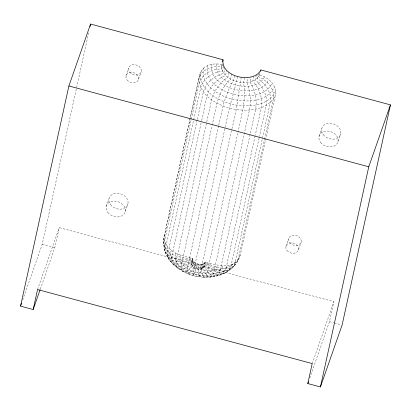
<?xml version="1.0" encoding="UTF-8"?>
<svg xmlns="http://www.w3.org/2000/svg" width="411" height="411" viewBox="0 0 411 411"><rect width="100%" height="100%" fill="white"/><g stroke="black" fill="none" stroke-linecap="round" stroke-linejoin="round"><path stroke-width="0.31" stroke-dasharray="2.06 1.54" d="M259.778 74.946C268.496 77.263 277.081 85.334 275.406 95.033L240.23 255.246C233.499 276.695 206.24 281.735 187.611 273.649C178.605 270.233 170.899 263.646 166.368 255.128C163.085 248.676 163.501 241.725 164.539 234.84L199.72 74.627C202.109 65.221 213.535 62.302 221.935 64.743C219.078 82.282 255.529 90.266 260.189 73.071M164.333 238.894C166.388 252.287 181.662 256.027 192.785 258.329C190.57 262.763 191.223 267.869 196.643 268.897C202.089 270.356 205.521 267.633 205.402 261.73C215.775 265.11 231.049 270.027 238.734 258.951M192.785 258.329C192.333 264.145 202.587 266.534 205.402 261.73M164.539 234.84C162.386 240.281 164.585 245.557 164.965 251.003C170.462 260.764 183.327 259.259 192.754 259.757L191.654 264.756M165.433 243.019L164.652 246.924C169.856 257.204 182.808 257.543 192.697 259.038L191.598 264.032M199.72 74.627L190.365 117.618M201.215 70.923L200.393 75.038L198.883 78.814C199.787 97.284 220.147 106.747 236.13 109.47C250.068 111.479 268.907 109.573 275.406 95.033M167.755 246.934C166.059 252.03 167.77 257.517 170.853 261.709C177.66 266.487 186.168 262.161 193.432 261.206L192.338 266.2M203.902 67.82C199.9 84.255 218.01 95.414 231.624 99C246.132 102.719 267.124 102.385 274.517 86.855M207.591 65.524C203.928 80.561 220.496 90.769 232.95 94.052C246.225 97.453 265.429 97.145 272.19 82.94M171.151 250.371C167.935 263.585 182.494 272.555 193.437 275.437C205.099 278.427 221.976 278.155 227.92 265.676M212.03 64.198C208.814 77.412 223.373 86.382 234.316 89.264C245.978 92.254 262.85 91.987 268.794 79.503M175.389 253.099C172.687 264.186 184.909 271.717 194.09 274.137C203.877 276.639 218.036 276.418 223.024 265.943M216.921 63.931C214.223 75.023 226.44 82.549 235.626 84.969C245.413 87.476 259.572 87.25 264.561 76.775M180.172 254.928C177.706 272.082 210.622 279.557 218.015 265.131M22.656 300.107L42.235 244.201L88.786 32.197M40.324 289.082L54.848 247.602L59.235 227.622L191.69 263.328M190.226 118.245L163.701 239.027C163.855 245.603 163.968 252.832 168.613 258.01C175.507 263.631 184.955 260.672 192.954 260.492L191.855 265.491M197.162 120.104L168.166 252.154L167.899 255.914L168.813 259.171L173.976 265.229C180.521 269.077 187.719 263.487 194.038 261.889L192.944 266.883M197.301 119.478L203.347 91.941C205.968 82.57 214.496 75.675 223.743 73.399L224.843 68.406M201.102 122.971L171.829 256.274L171.5 259.963L172.23 263.014C181.297 271.317 193.545 275.452 205.685 276.151C211.521 276.315 217.378 275.668 222.911 273.752C227.596 272.688 229.718 268.321 233.756 266.153L235.164 262.572L270.346 102.36C271.907 92.629 265.46 83.258 257.245 78.609L258.339 73.61M201.652 120.469C205.397 108.288 204.498 93.646 213.812 83.818C217.136 80.279 221.046 77.273 225.577 75.46L226.672 70.461M221.925 64.964L221.514 66.839C213.72 65.739 204.863 68.164 200.393 75.038C201.282 93.189 221.293 102.493 237.003 105.17C250.705 107.148 269.226 105.273 275.617 90.98M222.777 64.024L221.683 69.022C212.384 68.75 201.863 73.651 199.222 83.186L164.04 243.399C168.644 259.269 185.9 267.042 200.948 269.683C214.886 271.692 233.731 269.786 240.23 255.246M223.533 66.238L222.433 71.231C213.026 72.182 203.378 78.126 200.722 87.605L165.546 247.818L165.32 251.65C177.85 272.544 208.331 279.418 229.754 269.02L231.095 265.491L259.264 137.192M228.968 72.351L227.874 77.35C219.947 82.493 214.069 90.733 211.598 99.837L176.422 260.05L176.011 263.677L176.514 266.539L177.896 268.45L180.064 269.277L182.864 268.964L186.111 267.535L194.768 262.531L193.668 267.525M218.585 125.951L187.806 266.138L187.139 272.221L187.611 273.649L188.598 273.844L190.031 272.796L196.684 263.518L195.585 268.517M218.724 125.324L224.082 101.687L229.477 87.671L233.566 80.392L234.66 75.398M231.66 74.016L230.561 79.01C223.903 85.57 219.34 94.15 216.977 103.161L181.801 263.374L181.297 266.939L181.534 269.642L182.489 271.286L184.097 271.769L186.25 271.055L188.803 269.195L195.687 263.061L194.593 268.059M237.887 76.456L229.43 108.052L194.254 268.265L193.119 275.462L194.09 274.137L197.737 263.898L196.643 268.897M197.758 269.102L198.857 264.103L198.302 275.026L198.456 276.5L198.832 276.67L200.948 269.683L231.732 129.496M198.873 269.21L199.972 264.216L202.541 275.447L203.512 277.004L204.586 277.245L205.685 276.151L206.743 273.798L207.689 270.351L237.918 132.671M241.231 77.165C238.57 94.448 236.531 111.915 231.866 128.869M199.977 269.226L201.071 264.232L205.032 272.637L206.682 275.385L208.444 276.932L210.196 277.158L211.824 276.058L213.211 273.705L214.265 270.253L249.441 110.04C251.064 100.854 250.35 91.114 246.795 82.447L247.89 77.453M200.989 269.051L202.089 264.057L208.141 272.205L210.596 274.841L213.109 276.279L215.503 276.423L217.625 275.252L219.32 272.853L220.481 269.39L255.663 109.177C257.224 99.852 255.154 89.886 249.903 82.015L250.998 77.021M201.929 268.789L203.024 263.79C208.254 267.88 212.693 275.904 220.342 275.051L222.911 273.752L224.889 271.275L226.148 267.782L255.144 135.733M244.602 77.504L243.507 82.498L244.077 86.284L244.417 95.835L243.625 105.827L238.056 132.044M202.782 268.434L203.877 263.436C210.206 267.304 216.325 274.671 224.56 273.094L228.038 270.602L231.326 268.892L233.756 266.153M203.419 267.926L204.514 262.927C211.84 266.379 219.361 272.919 228.038 270.602L230.663 267.659L232.359 264.35M203.928 267.356L205.022 262.357C214.706 267.263 233.731 274.497 238.241 259.125L264.761 138.337M253.834 76.22L252.734 81.214C259.315 88.098 262.876 98.095 261.329 107.569L255.282 135.106M256.305 75.069L255.21 80.068C262.768 85.858 267.818 95.65 266.271 105.273L259.403 136.565M259.742 72.511L258.781 76.883C267.376 80.371 275.021 89.146 273.423 98.907L264.9 137.711M309.704 378.146L329.494 321.638L333.881 301.659L204.303 266.724M37.55 289.539L59.235 227.622M125.951 75.907L128.664 68.169M138.569 79.308L141.276 71.565M106.269 206.44L108.982 198.703M125.247 211.557L127.96 203.815M319.018 136.421L321.731 128.684M285.892 246.389L288.599 238.652M298.504 249.79L301.217 242.053M337.996 141.538L340.704 133.801M312.196 363.576L333.881 301.659M234.193 265.67L236.048 262.054M42.235 244.201L54.848 247.602M329.494 321.638L333.696 322.774M334.297 322.933L340.909 324.716M286.96 250.422A6.545 5.102 19.3 0 0 298.006 251.023A6.545 5.102 19.3 0 0 291.625 242.824A6.545 5.102 19.3 0 0 286.96 250.422M323.339 134.746A9.843 7.67 19.3 0 0 339.954 135.656A9.843 7.67 19.3 0 0 330.357 123.321A9.843 7.67 19.3 0 0 323.339 134.746M127.025 79.94A6.545 5.102 19.3 0 0 138.065 80.541A6.545 5.102 19.3 0 0 131.684 72.341A6.545 5.102 19.3 0 0 127.025 79.94M110.595 204.765A9.843 7.67 19.3 0 0 127.21 205.675A9.843 7.67 19.3 0 0 117.608 193.34A9.843 7.67 19.3 0 0 110.595 204.765M107.882 212.502A9.843 7.67 19.3 0 0 124.497 213.412A9.843 7.67 19.3 0 0 114.895 201.077A9.843 7.67 19.3 0 0 107.882 212.502M320.631 142.483A9.843 7.67 19.3 0 0 337.246 143.398A9.843 7.67 19.3 0 0 327.644 131.058A9.843 7.67 19.3 0 0 320.631 142.483M129.732 72.197A6.545 5.102 19.3 0 0 140.778 72.804A6.545 5.102 19.3 0 0 134.397 64.604A6.545 5.102 19.3 0 0 129.732 72.197M289.673 242.68A6.545 5.102 19.3 0 0 300.718 243.286A6.545 5.102 19.3 0 0 294.338 235.087A6.545 5.102 19.3 0 0 289.673 242.68"/><path stroke-width="0.62" d="M223.029 59.749C220.563 76.903 253.479 84.373 260.872 69.947L390.45 104.877L342.106 325.039L320.426 386.957L307.808 383.555L312.196 363.576L37.55 289.539L33.163 309.519L20.55 306.123L68.894 85.961L90.574 24.044L223.029 59.749L222.618 61.619M90.024 26.551L90.574 24.044M260.6 71.195L260.872 69.947M320.426 386.957L368.765 166.799L390.45 104.877M20.55 306.123L21.603 303.113M33.163 309.519L40.114 289.683M307.808 383.555L308.44 381.752M68.894 85.961L368.765 166.799"/></g></svg>
